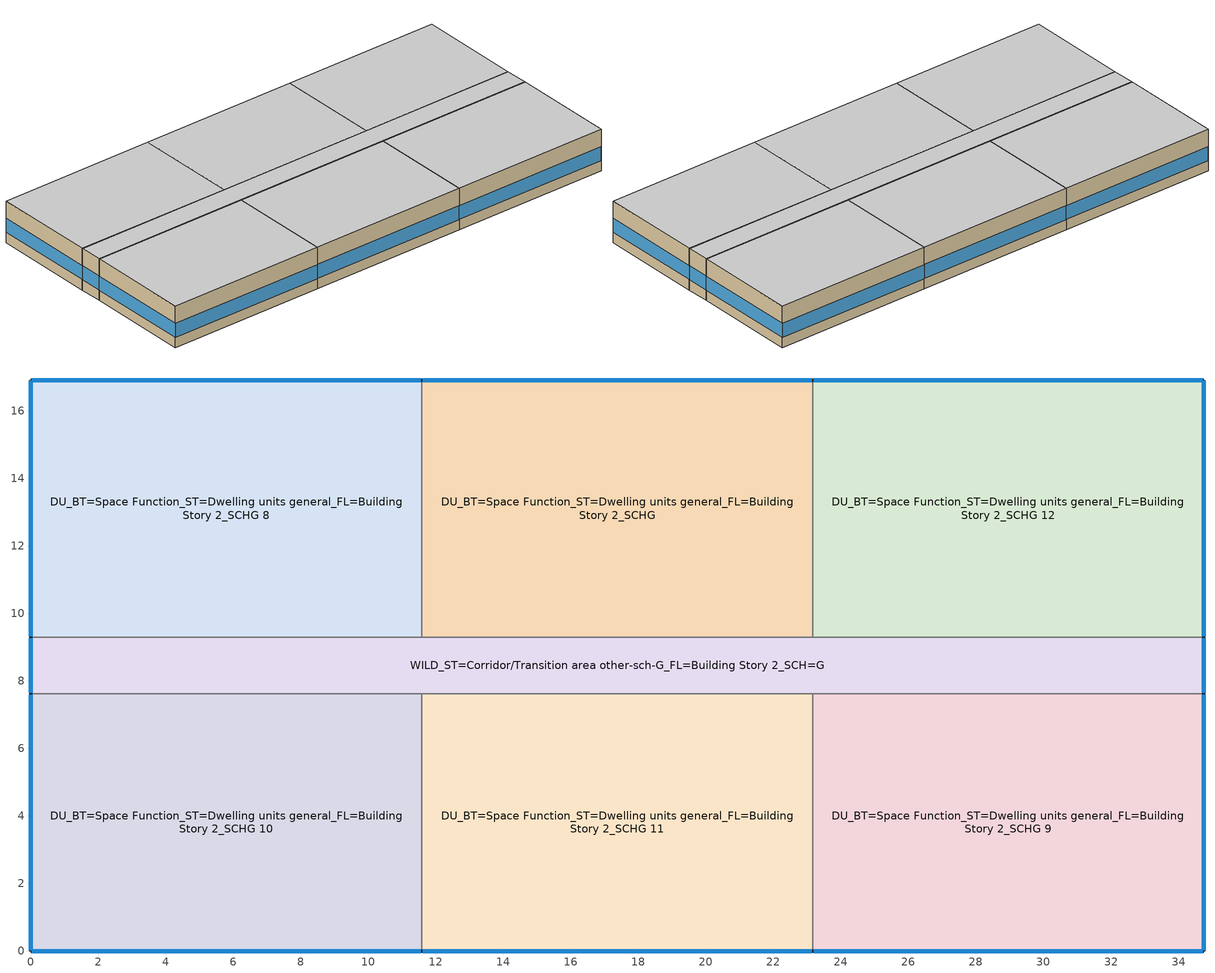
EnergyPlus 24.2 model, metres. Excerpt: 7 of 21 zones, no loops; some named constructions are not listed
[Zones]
DU_BT=Space Function_ST=Dwelling units general_FL=Building Story 2_SCHG
 floor adiabatic (BTAP-Int-Wall): 23.16,16.92 23.16,9.3 11.58,9.3 11.58,16.92 z3.05
 wall outside (BTAP-Ext-Wall-Mass:U-0.29): 23.16,16.92 11.58,16.92 z3.05:6.1
 wall to DU_BT=Space Function_ST=Dwelling units general_FL=Building Story 2_SCHG 12 (BTAP-Int-Wall): 23.16,9.3 23.16,16.92 z3.05:6.1
 wall to DU_BT=Space Function_ST=Dwelling units general_FL=Building Story 2_SCHG 8 (BTAP-Int-Wall): 11.58,16.92 11.58,9.3 z3.05:6.1
 wall to WILD_ST=Corridor/Transition area other-sch-G_FL=Building Story 2_SCH=G (BTAP-Int-Wall): 11.58,9.3 23.16,9.3 z3.05:6.1
 window (BTAP-Ext-FixedWindow:U=0.280 SHGC=0.600): 23.14,16.92 11.61,16.92 z3.81:4.83
 ceiling adiabatic (BTAP-Int-Wall): 23.16,9.3 23.16,16.92 11.58,16.92 11.58,9.3 z6.1
DU_BT=Space Function_ST=Dwelling units general_FL=Building Story 2_SCHG 10
 floor adiabatic (BTAP-Int-Wall): 11.58,7.62 11.58,0 0,0 0,7.62 z3.05
 wall outside (BTAP-Ext-Wall-Mass:U-0.29): 0,7.62 0,0 11.58,0 z3.05:6.1
 wall to DU_BT=Space Function_ST=Dwelling units general_FL=Building Story 2_SCHG 11 (BTAP-Int-Wall): 11.58,0 11.58,7.62 z3.05:6.1
 wall to WILD_ST=Corridor/Transition area other-sch-G_FL=Building Story 2_SCH=G (BTAP-Int-Wall): 11.58,7.62 0,7.62 z3.05:6.1
 window (BTAP-Ext-FixedWindow:U=0.280 SHGC=0.600): 0.03,0 11.56,0 / 0,7.59 0,0.03 z3.81:4.83
 ceiling adiabatic (BTAP-Int-Wall): 11.58,0 11.58,7.62 0,7.62 0,0 z6.1
DU_BT=Space Function_ST=Dwelling units general_FL=Building Story 2_SCHG 11
 floor adiabatic (BTAP-Int-Wall): 23.16,7.62 23.16,0 11.58,0 11.58,7.62 z3.05
 wall outside (BTAP-Ext-Wall-Mass:U-0.29): 11.58,0 23.16,0 z3.05:6.1
 wall to DU_BT=Space Function_ST=Dwelling units general_FL=Building Story 2_SCHG 9 (BTAP-Int-Wall): 23.16,0 23.16,7.62 z3.05:6.1
 wall to WILD_ST=Corridor/Transition area other-sch-G_FL=Building Story 2_SCH=G (BTAP-Int-Wall): 23.16,7.62 11.58,7.62 z3.05:6.1
 window (BTAP-Ext-FixedWindow:U=0.280 SHGC=0.600): 11.61,0 23.14,0 z3.81:4.83
 ceiling adiabatic (BTAP-Int-Wall): 23.16,0 23.16,7.62 11.58,7.62 11.58,0 z6.1
DU_BT=Space Function_ST=Dwelling units general_FL=Building Story 2_SCHG 12
 floor adiabatic (BTAP-Int-Wall): 34.75,16.92 34.75,9.3 23.16,9.3 23.16,16.92 z3.05
 wall outside (BTAP-Ext-Wall-Mass:U-0.29): 34.75,9.3 34.75,16.92 23.16,16.92 z3.05:6.1
 wall to WILD_ST=Corridor/Transition area other-sch-G_FL=Building Story 2_SCH=G (BTAP-Int-Wall): 23.16,9.3 34.75,9.3 z3.05:6.1
 window (BTAP-Ext-FixedWindow:U=0.280 SHGC=0.600): 34.75,9.32 34.75,16.89 / 34.72,16.92 23.19,16.92 z3.81:4.83
 ceiling adiabatic (BTAP-Int-Wall): 34.75,9.3 34.75,16.92 23.16,16.92 23.16,9.3 z6.1
DU_BT=Space Function_ST=Dwelling units general_FL=Building Story 2_SCHG 8
 floor adiabatic (BTAP-Int-Wall): 11.58,16.92 11.58,9.3 0,9.3 0,16.92 z3.05
 wall outside (BTAP-Ext-Wall-Mass:U-0.29): 11.58,16.92 0,16.92 0,9.3 z3.05:6.1
 wall to WILD_ST=Corridor/Transition area other-sch-G_FL=Building Story 2_SCH=G (BTAP-Int-Wall): 0,9.3 11.58,9.3 z3.05:6.1
 window (BTAP-Ext-FixedWindow:U=0.280 SHGC=0.600): 11.56,16.92 0.03,16.92 / 0,16.89 0,9.32 z3.81:4.83
 ceiling adiabatic (BTAP-Int-Wall): 11.58,9.3 11.58,16.92 0,16.92 0,9.3 z6.1
DU_BT=Space Function_ST=Dwelling units general_FL=Building Story 2_SCHG 9
 floor adiabatic (BTAP-Int-Wall): 34.75,7.62 34.75,0 23.16,0 23.16,7.62 z3.05
 wall outside (BTAP-Ext-Wall-Mass:U-0.29): 23.16,0 34.75,0 34.75,7.62 z3.05:6.1
 wall to WILD_ST=Corridor/Transition area other-sch-G_FL=Building Story 2_SCH=G (BTAP-Int-Wall): 34.75,7.62 23.16,7.62 z3.05:6.1
 window (BTAP-Ext-FixedWindow:U=0.280 SHGC=0.600): 34.75,0.03 34.75,7.59 / 23.19,0 34.72,0 z3.81:4.83
 ceiling adiabatic (BTAP-Int-Wall): 34.75,0 34.75,7.62 23.16,7.62 23.16,0 z6.1
WILD_ST=Corridor/Transition area other-sch-G_FL=Building Story 2_SCH=G
 floor adiabatic (BTAP-Int-Wall): 34.75,9.3 34.75,7.62 0,7.62 0,9.3 z3.05
 wall outside (BTAP-Ext-Wall-Mass:U-0.29): 34.75,7.62 34.75,9.3 / 0,9.3 0,7.62 z3.05:6.1
 window (BTAP-Ext-FixedWindow:U=0.280 SHGC=0.600): 34.75,7.65 34.75,9.27 / 0,9.27 0,7.65 z3.81:4.86
 ceiling adiabatic (BTAP-Int-Wall): 34.75,7.62 34.75,9.3 0,9.3 0,7.62 z6.1
[Schedule:Day:Interval]
Schedule Day 8: No, 24:00, 20
[Schedule:Week:Daily]
Schedule Ruleset 3 Week Rule - Jan1-Dec31: Schedule Day 8, Schedule Day 8, Schedule Day 8, Schedule Day 8, Schedule Day 8, Schedule Day 8, Schedule Day 8, Schedule Day 8, Schedule Day 8, Schedule Day 8, Schedule Day 8, Schedule Day 8
[Schedule:Year]
Schedule Ruleset 3: Schedule Ruleset 3 Week Rule - Jan1-Dec31, 1, 1, 12, 31
[Table:IndependentVariableList]
sys_1|doas|shr>none|sc>ccashp|sh>ccashp|ssf>cv|zh>b-e|zc>ptac|srf>none| ERV_SensHeatEff 1 Independent Variable List: sys_1|doas|shr>none|sc>ccashp|sh>ccashp|ssf>cv|zh>b-e|zc>ptac|srf>none| ERV_SensibleHeating_IndependentVariable
sys_1|doas|shr>none|sc>ccashp|sh>ccashp|ssf>cv|zh>b-e|zc>ptac|srf>none| ERV_LatHeatEff 1 Independent Variable List: sys_1|doas|shr>none|sc>ccashp|sh>ccashp|ssf>cv|zh>b-e|zc>ptac|srf>none| ERV_LatentHeating_IndependentVariable
sys_1|doas|shr>none|sc>ccashp|sh>ccashp|ssf>cv|zh>b-e|zc>ptac|srf>none| ERV_SensCoolEff 1 Independent Variable List: sys_1|doas|shr>none|sc>ccashp|sh>ccashp|ssf>cv|zh>b-e|zc>ptac|srf>none| ERV_SensibleCooling_IndependentVariable
sys_1|doas|shr>none|sc>ccashp|sh>ccashp|ssf>cv|zh>b-e|zc>ptac|srf>none| ERV_LatCoolEff 1 Independent Variable List: sys_1|doas|shr>none|sc>ccashp|sh>ccashp|ssf>cv|zh>b-e|zc>ptac|srf>none| ERV_LatentCooling_IndependentVariable
[Table:IndependentVariable]
sys_1|doas|shr>none|sc>ccashp|sh>ccashp|ssf>cv|zh>b-e|zc>ptac|srf>none| ERV_SensibleHeating_IndependentVariable; sys_1|doas|shr>none|sc>ccashp|sh>ccashp|ssf>cv|zh>b-e|zc>ptac|srf>none| ERV_LatentHeating_IndependentVariable; sys_1|doas|shr>none|sc>ccashp|sh>ccashp|ssf>cv|zh>b-e|zc>ptac|srf>none| ERV_SensibleCooling_IndependentVariable; sys_1|doas|shr>none|sc>ccashp|sh>ccashp|ssf>cv|zh>b-e|zc>ptac|srf>none| ERV_LatentCooling_IndependentVariable: Linear, Linear, 0, 10, Dimensionless, 0.75, 1
